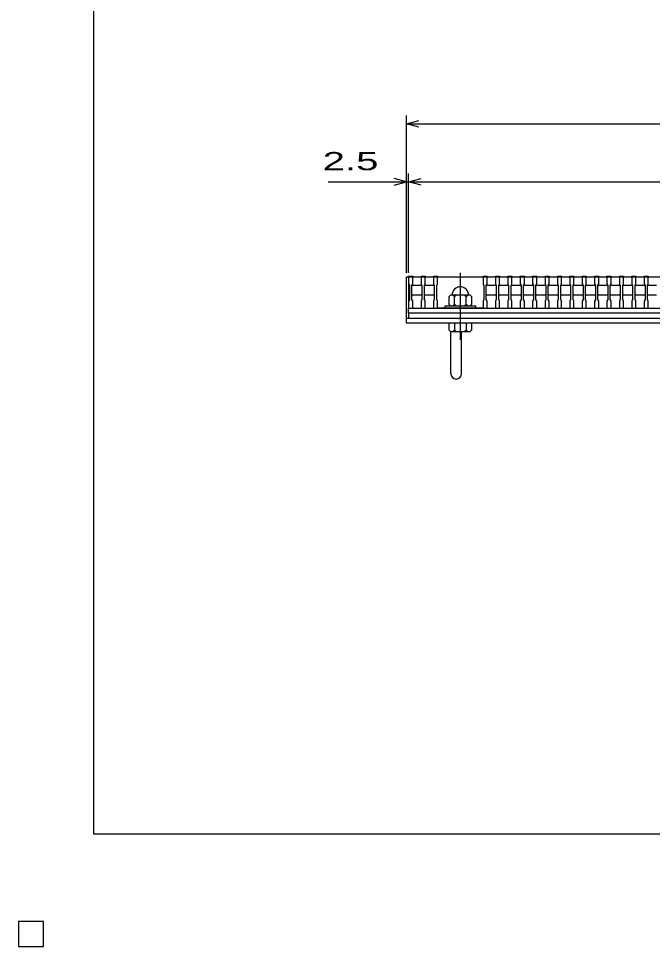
# Model space of a CAD drawing. Units: millimetres, scale not verified. Extents: x -1820 to 1731, y -1282 to 1054.
# Drawn here: x -1820 to -1053, y -1282 to -160 of the extents above; entities that cross this region are included whole.
import ezdxf
from ezdxf.enums import TextEntityAlignment as Align

# ---------------------------------------------------------------- set-up
doc = ezdxf.new("R2010")
doc.units = ezdxf.units.MM
doc.header["$LTSCALE"] = 10
doc.linetypes.add('CHAIN', pattern=[18.5, 12, -1.5, 3.5, -1.5])
for name, color, linetype, lineweight in [('0_2', 150, 'Continuous', 25), ('16', 3, 'Continuous', 25), ('19', 6, 'Continuous', 25), ('22', 4, 'Continuous', 25)]:
    doc.layers.add(name, color=color, linetype=linetype, lineweight=lineweight)
doc.styles.add('ベクトル', font='')
doc.styles.get('ベクトル').set_extended_font_data('ベクトル')

msp = doc.modelspace()

# ---------------------------------------------------------------- linework, layer by layer
at = {"layer": '0_2'}
for p, q in [((-1729, -1146.5), (-1729, 1053.5)), ((1731, -1146.5), (-1729, -1146.5))]:
    msp.add_line(p, q, dxfattribs=at)
at = {"layer": '16', "linetype": 'CHAIN'}
msp.add_line((-1285.5, -467.5), (-1285.5, -548.5), dxfattribs=at)
at = {"layer": '16'}
for p, q in [((-1348, -472.5), (-1348, -471.8)), ((-1348, -471.8), (-1343, -471.8)), ((-1348, -472.5), (-1348, -481)), ((-1343, -472.5), (-1348, -472.5)), ((-1348, -472.5), (-1348, -510.5)), ((-1348, -472.5), (-353, -472.5)), ((-1348, -481), (-1347, -483)), ((-1344, -483), (-1343, -481)), ((-1344, -483.5), (-1343, -482.5)), ((-1343, -471.8), (-1343, -472.5)), ((-1343, -481), (-1343, -472.5)), ((-1343, -482.5), (-1333, -482.5)), ((-1333, -472.5), (-1333, -471.8)), ((-1333, -471.8), (-1328, -471.8)), ((-1333, -472.5), (-1333, -481)), ((-1328, -472.5), (-1333, -472.5)), ((-1333, -481), (-1332, -483)), ((-1333, -482.5), (-1332, -483.5)), ((-1329, -483), (-1328, -481)), ((-1329, -483.5), (-1328, -482.5)), ((-1328, -471.8), (-1328, -472.5)), ((-1328, -481), (-1328, -472.5)), ((-1328, -482.5), (-1318, -482.5)), ((-1318, -472.5), (-1318, -471.8)), ((-1318, -471.8), (-1313, -471.8)), ((-1318, -472.5), (-1318, -481)), ((-1313, -472.5), (-1318, -472.5)), ((-1318, -481), (-1317, -483)), ((-1318, -482.5), (-1317, -483.5)), ((-1314, -483), (-1313, -481)), ((-1313, -471.8), (-1313, -472.5)), ((-1313, -481), (-1313, -472.5)), ((-1313, -472.5), (-1258, -472.5)), ((-1258, -472.5), (-1258, -471.8)), ((-1258, -471.8), (-1253, -471.8)), ((-1258, -472.5), (-1258, -481)), ((-1253, -472.5), (-1258, -472.5)), ((-1258, -481), (-1257, -483)), ((-1254, -483), (-1253, -481)), ((-1254, -483.5), (-1253, -482.5)), ((-1253, -471.8), (-1253, -472.5)), ((-1253, -481), (-1253, -472.5)), ((-1253, -482.5), (-1243, -482.5)), ((-1243, -472.5), (-1243, -471.8)), ((-1243, -471.8), (-1238, -471.8)), ((-1243, -472.5), (-1243, -481)), ((-1238, -472.5), (-1243, -472.5)), ((-1243, -481), (-1242, -483)), ((-1243, -482.5), (-1242, -483.5)), ((-1239, -483), (-1238, -481)), ((-1239, -483.5), (-1238, -482.5)), ((-1238, -471.8), (-1238, -472.5)), ((-1238, -481), (-1238, -472.5)), ((-1238, -482.5), (-1228, -482.5)), ((-1228, -472.5), (-1228, -471.8)), ((-1228, -471.8), (-1223, -471.8)), ((-1228, -472.5), (-1228, -481)), ((-1223, -472.5), (-1228, -472.5)), ((-1228, -481), (-1227, -483)), ((-1228, -482.5), (-1227, -483.5)), ((-1224, -483), (-1223, -481)), ((-1224, -483.5), (-1223, -482.5)), ((-1223, -471.8), (-1223, -472.5)), ((-1223, -481), (-1223, -472.5)), ((-1223, -482.5), (-1213, -482.5)), ((-1213, -472.5), (-1213, -471.8)), ((-1213, -471.8), (-1208, -471.8)), ((-1213, -472.5), (-1213, -481)), ((-1208, -472.5), (-1213, -472.5)), ((-1213, -481), (-1212, -483)), ((-1213, -482.5), (-1212, -483.5)), ((-1209, -483), (-1208, -481)), ((-1209, -483.5), (-1208, -482.5)), ((-1208, -471.8), (-1208, -472.5)), ((-1208, -481), (-1208, -472.5)), ((-1208, -482.5), (-1198, -482.5)), ((-1198, -472.5), (-1198, -471.8)), ((-1198, -471.8), (-1193, -471.8)), ((-1198, -472.5), (-1198, -481)), ((-1193, -472.5), (-1198, -472.5)), ((-1198, -481), (-1197, -483)), ((-1198, -482.5), (-1197, -483.5)), ((-1194, -483), (-1193, -481)), ((-1194, -483.5), (-1193, -482.5)), ((-1193, -471.8), (-1193, -472.5)), ((-1193, -481), (-1193, -472.5)), ((-1193, -482.5), (-1183, -482.5)), ((-1183, -472.5), (-1183, -471.8)), ((-1183, -471.8), (-1178, -471.8)), ((-1183, -472.5), (-1183, -481)), ((-1178, -472.5), (-1183, -472.5)), ((-1183, -481), (-1182, -483)), ((-1183, -482.5), (-1182, -483.5)), ((-1179, -483), (-1178, -481)), ((-1179, -483.5), (-1178, -482.5)), ((-1178, -471.8), (-1178, -472.5)), ((-1178, -481), (-1178, -472.5)), ((-1178, -482.5), (-1168, -482.5)), ((-1168, -472.5), (-1168, -471.8)), ((-1168, -471.8), (-1163, -471.8)), ((-1168, -472.5), (-1168, -481)), ((-1163, -472.5), (-1168, -472.5)), ((-1168, -481), (-1167, -483)), ((-1168, -482.5), (-1167, -483.5)), ((-1164, -483), (-1163, -481)), ((-1164, -483.5), (-1163, -482.5)), ((-1163, -471.8), (-1163, -472.5)), ((-1163, -481), (-1163, -472.5)), ((-1163, -482.5), (-1153, -482.5)), ((-1153, -472.5), (-1153, -471.8)), ((-1153, -471.8), (-1148, -471.8)), ((-1153, -472.5), (-1153, -481)), ((-1148, -472.5), (-1153, -472.5)), ((-1153, -481), (-1152, -483)), ((-1153, -482.5), (-1152, -483.5)), ((-1149, -483), (-1148, -481)), ((-1149, -483.5), (-1148, -482.5)), ((-1148, -471.8), (-1148, -472.5)), ((-1148, -481), (-1148, -472.5)), ((-1148, -482.5), (-1138, -482.5)), ((-1138, -472.5), (-1138, -471.8)), ((-1138, -471.8), (-1133, -471.8)), ((-1138, -472.5), (-1138, -481)), ((-1133, -472.5), (-1138, -472.5)), ((-1138, -481), (-1137, -483)), ((-1138, -482.5), (-1137, -483.5)), ((-1134, -483), (-1133, -481)), ((-1134, -483.5), (-1133, -482.5)), ((-1133, -471.8), (-1133, -472.5)), ((-1133, -481), (-1133, -472.5)), ((-1133, -482.5), (-1123, -482.5)), ((-1123, -472.5), (-1123, -471.8)), ((-1123, -471.8), (-1118, -471.8)), ((-1123, -472.5), (-1123, -481)), ((-1118, -472.5), (-1123, -472.5)), ((-1123, -481), (-1122, -483)), ((-1123, -482.5), (-1122, -483.5)), ((-1119, -483), (-1118, -481)), ((-1119, -483.5), (-1118, -482.5)), ((-1118, -471.8), (-1118, -472.5)), ((-1118, -481), (-1118, -472.5)), ((-1118, -482.5), (-1108, -482.5)), ((-1108, -472.5), (-1108, -471.8)), ((-1108, -471.8), (-1103, -471.8)), ((-1108, -472.5), (-1108, -481)), ((-1103, -472.5), (-1108, -472.5)), ((-1108, -481), (-1107, -483)), ((-1108, -482.5), (-1107, -483.5)), ((-1104, -483), (-1103, -481)), ((-1104, -483.5), (-1103, -482.5)), ((-1103, -471.8), (-1103, -472.5)), ((-1103, -481), (-1103, -472.5)), ((-1103, -482.5), (-1093, -482.5)), ((-1093, -472.5), (-1093, -471.8)), ((-1093, -471.8), (-1088, -471.8)), ((-1093, -472.5), (-1093, -481)), ((-1088, -472.5), (-1093, -472.5)), ((-1093, -481), (-1092, -483)), ((-1093, -482.5), (-1092, -483.5)), ((-1089, -483), (-1088, -481)), ((-1089, -483.5), (-1088, -482.5)), ((-1088, -471.8), (-1088, -472.5)), ((-1088, -481), (-1088, -472.5)), ((-1088, -482.5), (-1078, -482.5)), ((-1078, -472.5), (-1078, -471.8)), ((-1078, -471.8), (-1073, -471.8)), ((-1078, -472.5), (-1078, -481)), ((-1073, -472.5), (-1078, -472.5)), ((-1078, -481), (-1077, -483)), ((-1078, -482.5), (-1077, -483.5)), ((-1074, -483), (-1073, -481)), ((-1074, -483.5), (-1073, -482.5)), ((-1073, -471.8), (-1073, -472.5)), ((-1073, -481), (-1073, -472.5)), ((-1073, -482.5), (-1063, -482.5)), ((-1063, -472.5), (-1063, -471.8)), ((-1063, -471.8), (-1058, -471.8)), ((-1063, -472.5), (-1063, -481)), ((-1058, -472.5), (-1063, -472.5)), ((-1063, -481), (-1062, -483)), ((-1063, -482.5), (-1062, -483.5)), ((-1059, -483), (-1058, -481)), ((-1059, -483.5), (-1058, -482.5)), ((-1058, -471.8), (-1058, -472.5)), ((-1058, -481), (-1058, -472.5)), ((-1058, -482.5), (-1048, -482.5)), ((-1347, -483), (-1347, -500)), ((-1344, -500), (-1344, -483)), ((-1343, -494.5), (-1344, -493.5)), ((-1332, -493.5), (-1333, -494.5)), ((-1332, -483), (-1332, -500)), ((-1329, -500), (-1329, -483)), ((-1328, -494.5), (-1329, -493.5)), ((-1317, -493.5), (-1318, -494.5)), ((-1317, -483), (-1317, -500)), ((-1314, -500), (-1314, -483)), ((-1257, -483), (-1257, -500)), ((-1254, -500), (-1254, -483)), ((-1253, -494.5), (-1254, -493.5)), ((-1242, -493.5), (-1243, -494.5)), ((-1242, -483), (-1242, -500)), ((-1239, -500), (-1239, -483)), ((-1238, -494.5), (-1239, -493.5)), ((-1227, -493.5), (-1228, -494.5)), ((-1227, -483), (-1227, -500)), ((-1224, -500), (-1224, -483)), ((-1223, -494.5), (-1224, -493.5)), ((-1212, -493.5), (-1213, -494.5)), ((-1212, -483), (-1212, -500)), ((-1209, -500), (-1209, -483)), ((-1208, -494.5), (-1209, -493.5)), ((-1197, -493.5), (-1198, -494.5)), ((-1197, -483), (-1197, -500)), ((-1194, -500), (-1194, -483)), ((-1193, -494.5), (-1194, -493.5)), ((-1182, -493.5), (-1183, -494.5)), ((-1182, -483), (-1182, -500)), ((-1179, -500), (-1179, -483)), ((-1178, -494.5), (-1179, -493.5)), ((-1167, -493.5), (-1168, -494.5)), ((-1167, -483), (-1167, -500)), ((-1164, -500), (-1164, -483)), ((-1163, -494.5), (-1164, -493.5)), ((-1152, -493.5), (-1153, -494.5)), ((-1152, -483), (-1152, -500)), ((-1149, -500), (-1149, -483)), ((-1148, -494.5), (-1149, -493.5)), ((-1137, -493.5), (-1138, -494.5)), ((-1137, -483), (-1137, -500)), ((-1134, -500), (-1134, -483)), ((-1133, -494.5), (-1134, -493.5)), ((-1122, -493.5), (-1123, -494.5)), ((-1122, -483), (-1122, -500)), ((-1119, -500), (-1119, -483)), ((-1118, -494.5), (-1119, -493.5)), ((-1107, -493.5), (-1108, -494.5)), ((-1107, -483), (-1107, -500)), ((-1104, -500), (-1104, -483)), ((-1103, -494.5), (-1104, -493.5)), ((-1092, -493.5), (-1093, -494.5)), ((-1092, -483), (-1092, -500)), ((-1089, -500), (-1089, -483)), ((-1088, -494.5), (-1089, -493.5)), ((-1077, -493.5), (-1078, -494.5)), ((-1077, -483), (-1077, -500)), ((-1074, -500), (-1074, -483)), ((-1073, -494.5), (-1074, -493.5)), ((-1062, -493.5), (-1063, -494.5)), ((-1062, -483), (-1062, -500)), ((-1059, -500), (-1059, -483)), ((-1058, -494.5), (-1059, -493.5)), ((-1347, -500), (-1348, -502)), ((-1348, -502), (-1348, -510.5)), ((-1343, -502), (-1344, -500)), ((-1333, -494.5), (-1343, -494.5)), ((-1343, -510.5), (-1343, -502)), ((-1332, -500), (-1333, -502)), ((-1333, -502), (-1333, -510.5)), ((-1328, -502), (-1329, -500)), ((-1318, -494.5), (-1328, -494.5)), ((-1328, -510.5), (-1328, -502)), ((-1317, -500), (-1318, -502)), ((-1318, -502), (-1318, -510.5)), ((-1313, -502), (-1314, -500)), ((-1313, -510.5), (-1313, -502)), ((-1297.5, -494.5), (-1299.5, -496.5)), ((-1299.5, -496.5), (-1299.5, -505.5)), ((-1273.5, -494.5), (-1297.5, -494.5)), ((-1292.5, -496.5), (-1294.5, -494.5)), ((-1290.5, -494.5), (-1292.5, -496.5)), ((-1292.5, -505.5), (-1292.5, -496.5)), ((-1278.5, -496.5), (-1280.5, -494.5)), ((-1276.5, -494.5), (-1278.5, -496.5)), ((-1278.5, -505.5), (-1278.5, -496.5)), ((-1271.5, -496.5), (-1273.5, -494.5)), ((-1271.5, -505.5), (-1271.5, -496.5)), ((-1257, -500), (-1258, -502)), ((-1258, -502), (-1258, -510.5)), ((-1253, -502), (-1254, -500)), ((-1243, -494.5), (-1253, -494.5)), ((-1253, -510.5), (-1253, -502)), ((-1242, -500), (-1243, -502)), ((-1243, -502), (-1243, -510.5)), ((-1238, -502), (-1239, -500)), ((-1228, -494.5), (-1238, -494.5)), ((-1238, -510.5), (-1238, -502)), ((-1227, -500), (-1228, -502)), ((-1228, -502), (-1228, -510.5)), ((-1223, -502), (-1224, -500)), ((-1213, -494.5), (-1223, -494.5)), ((-1223, -510.5), (-1223, -502)), ((-1212, -500), (-1213, -502)), ((-1213, -502), (-1213, -510.5)), ((-1208, -502), (-1209, -500)), ((-1198, -494.5), (-1208, -494.5)), ((-1208, -510.5), (-1208, -502)), ((-1197, -500), (-1198, -502)), ((-1198, -502), (-1198, -510.5)), ((-1193, -502), (-1194, -500)), ((-1183, -494.5), (-1193, -494.5)), ((-1193, -510.5), (-1193, -502)), ((-1182, -500), (-1183, -502)), ((-1183, -502), (-1183, -510.5)), ((-1178, -502), (-1179, -500)), ((-1168, -494.5), (-1178, -494.5)), ((-1178, -510.5), (-1178, -502)), ((-1167, -500), (-1168, -502)), ((-1168, -502), (-1168, -510.5)), ((-1163, -502), (-1164, -500)), ((-1153, -494.5), (-1163, -494.5)), ((-1163, -510.5), (-1163, -502)), ((-1152, -500), (-1153, -502)), ((-1153, -502), (-1153, -510.5)), ((-1148, -502), (-1149, -500)), ((-1138, -494.5), (-1148, -494.5)), ((-1148, -510.5), (-1148, -502)), ((-1137, -500), (-1138, -502)), ((-1138, -502), (-1138, -510.5)), ((-1133, -502), (-1134, -500)), ((-1123, -494.5), (-1133, -494.5)), ((-1133, -510.5), (-1133, -502)), ((-1122, -500), (-1123, -502)), ((-1123, -502), (-1123, -510.5)), ((-1118, -502), (-1119, -500)), ((-1108, -494.5), (-1118, -494.5)), ((-1118, -510.5), (-1118, -502)), ((-1107, -500), (-1108, -502)), ((-1108, -502), (-1108, -510.5)), ((-1103, -502), (-1104, -500)), ((-1093, -494.5), (-1103, -494.5)), ((-1103, -510.5), (-1103, -502)), ((-1092, -500), (-1093, -502)), ((-1093, -502), (-1093, -510.5)), ((-1088, -502), (-1089, -500)), ((-1078, -494.5), (-1088, -494.5)), ((-1088, -510.5), (-1088, -502)), ((-1077, -500), (-1078, -502)), ((-1078, -502), (-1078, -510.5)), ((-1073, -502), (-1074, -500)), ((-1063, -494.5), (-1073, -494.5)), ((-1073, -510.5), (-1073, -502)), ((-1062, -500), (-1063, -502)), ((-1063, -502), (-1063, -510.5)), ((-1058, -502), (-1059, -500)), ((-1048, -494.5), (-1058, -494.5)), ((-1058, -510.5), (-1058, -502)), ((-1348, -510.5), (-1343, -510.5)), ((-1348, -510.5), (-353, -510.5)), ((-1348, -510.5), (-353, -510.5)), ((-1348, -516.5), (-1348, -510.5)), ((-1333, -510.5), (-1328, -510.5)), ((-1318, -510.5), (-1313, -510.5)), ((-1258, -510.5), (-1313, -510.5)), ((-1304, -510.5), (-1304, -507.5)), ((-1304, -507.5), (-1267, -507.5)), ((-1267, -510.5), (-1304, -510.5)), ((-1299.5, -505.5), (-1297.5, -507.5)), ((-1294.5, -507.5), (-1292.5, -505.5)), ((-1292.5, -505.5), (-1290.5, -507.5)), ((-1280.5, -507.5), (-1278.5, -505.5)), ((-1278.5, -505.5), (-1276.5, -507.5)), ((-1273.5, -507.5), (-1271.5, -505.5)), ((-1267, -507.5), (-1267, -510.5)), ((-1258, -510.5), (-1253, -510.5)), ((-1243, -510.5), (-1238, -510.5)), ((-1228, -510.5), (-1223, -510.5)), ((-1213, -510.5), (-1208, -510.5)), ((-1198, -510.5), (-1193, -510.5)), ((-1183, -510.5), (-1178, -510.5)), ((-1168, -510.5), (-1163, -510.5)), ((-1153, -510.5), (-1148, -510.5)), ((-1138, -510.5), (-1133, -510.5)), ((-1123, -510.5), (-1118, -510.5)), ((-1108, -510.5), (-1103, -510.5)), ((-1093, -510.5), (-1088, -510.5)), ((-1078, -510.5), (-1073, -510.5)), ((-1063, -510.5), (-1058, -510.5)), ((-353, -516.5), (-1348, -516.5)), ((-1348, -516.5), (-1348, -522.5)), ((-1348, -522.5), (-353, -522.5)), ((-1790, -1252.5), (-1820, -1252.5)), ((-1820, -1252.5), (-1820, -1282.5)), ((-1790, -1252.5), (-1820, -1252.5)), ((-1820, -1252.5), (-1820, -1282.5)), ((-1790, -1252.5), (-1820, -1252.5)), ((-1820, -1252.5), (-1820, -1282.5)), ((-1790, -1252.5), (-1820, -1252.5)), ((-1820, -1252.5), (-1820, -1282.5)), ((-1790, -1252.5), (-1820, -1252.5)), ((-1820, -1252.5), (-1820, -1282.5)), ((-1790, -1282.5), (-1790, -1252.5)), ((-1790, -1282.5), (-1790, -1252.5)), ((-1790, -1282.5), (-1790, -1252.5)), ((-1790, -1282.5), (-1790, -1252.5)), ((-1790, -1282.5), (-1790, -1252.5)), ((-1820, -1282.5), (-1790, -1282.5)), ((-1820, -1282.5), (-1790, -1282.5)), ((-1820, -1282.5), (-1790, -1282.5)), ((-1820, -1282.5), (-1790, -1282.5)), ((-1820, -1282.5), (-1790, -1282.5))]:
    msp.add_line(p, q, dxfattribs=at)
msp.add_arc((-1285.5, -494.5), 10, 0, 180, dxfattribs=at)
at = {"layer": '19'}
for p, q in [((-1350.5, -522.5), (-1350.5, -472.5)), ((-1350.5, -472.5), (-1348, -472.5)), ((-1350.5, -522.5), (-350.5, -522.5)), ((-1350.5, -528.5), (-1350.5, -522.5)), ((-350.5, -528.5), (-1350.5, -528.5)), ((-1299.5, -528.5), (-1299.5, -536.5)), ((-1271.5, -528.5), (-1299.5, -528.5)), ((-1299.5, -536.5), (-1297.5, -538.5)), ((-1297.5, -538.5), (-1273.5, -538.5)), ((-1297, -589.6), (-1297, -538.5)), ((-1292.5, -536.5), (-1294.5, -538.5)), ((-1292.5, -528.5), (-1292.5, -536.5)), ((-1290.5, -538.5), (-1292.5, -536.5)), ((-1284, -589.6), (-1284, -538.5)), ((-1278.5, -536.5), (-1280.5, -538.5)), ((-1278.5, -528.5), (-1278.5, -536.5)), ((-1276.5, -538.5), (-1278.5, -536.5)), ((-1273.5, -538.5), (-1271.5, -536.5)), ((-1271.5, -536.5), (-1271.5, -528.5))]:
    msp.add_line(p, q, dxfattribs=at)
msp.add_arc((-1290.5, -589.6), 6.5, 180, 0, dxfattribs=at)
at = {"layer": '22'}
for p, q in [((-1350.5, -467.5), (-1350.5, -277.5)), ((-1350.5, -287.5), (-1335.5, -283.5)), ((-1335.5, -291.5), (-1350.5, -287.5)), ((-1350.5, -287.5), (-350.5, -287.5)), ((-1350.5, -467.5), (-1350.5, -347.5)), ((-1348, -467.5), (-1348, -347.5)), ((-1445.5, -357.5), (-1350.5, -357.5)), ((-1350.5, -357.5), (-1365.5, -353.5)), ((-1365.5, -361.5), (-1350.5, -357.5)), ((-1350.5, -357.5), (-1348, -357.5)), ((-1348, -357.5), (-1333, -353.5)), ((-1333, -361.5), (-1348, -357.5)), ((-1348, -357.5), (-353, -357.5))]:
    msp.add_line(p, q, dxfattribs=at)
at = {"layer": '22', "color": 2}
for p, q in [((-1790, -1252.5), (-1820, -1252.5)), ((-1820, -1252.5), (-1820, -1282.5)), ((-1790, -1252.5), (-1820, -1252.5)), ((-1820, -1252.5), (-1820, -1282.5)), ((-1790, -1252.5), (-1820, -1252.5)), ((-1820, -1252.5), (-1820, -1282.5)), ((-1790, -1282.5), (-1790, -1252.5)), ((-1790, -1282.5), (-1790, -1252.5)), ((-1790, -1282.5), (-1790, -1252.5)), ((-1820, -1282.5), (-1790, -1282.5)), ((-1820, -1282.5), (-1790, -1282.5)), ((-1820, -1282.5), (-1790, -1282.5))]:
    msp.add_line(p, q, dxfattribs=at)

# ---------------------------------------------------------------- texts
at = {"layer": '22', "color": 2, "style": 'ベクトル', "width": 1.65}
msp.add_text(' 2.5 ', height=21.99, dxfattribs=at).set_placement((-1465.5, -332.5), align=Align.MIDDLE_LEFT)

doc.saveas('drawing.dxf')
